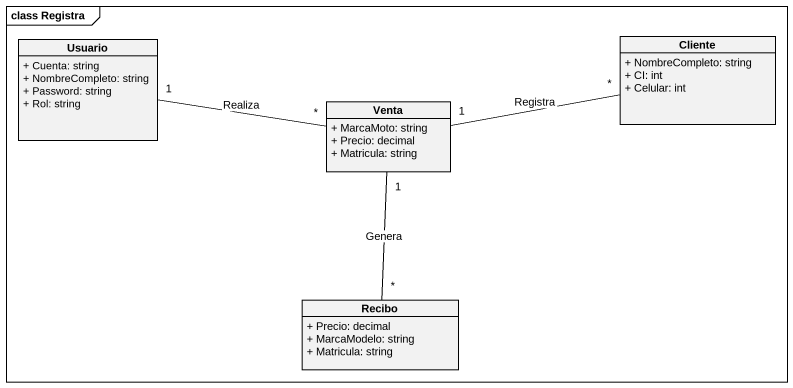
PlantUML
@startuml
mainframe class Registra
hide circle
hide empty members
skinparam classAttributeIconSize 0
class Usuario {
  + Cuenta: string
  + NombreCompleto: string
  + Password: string
  + Rol: string
}
class Cliente {
  + NombreCompleto: string
  + CI: int
  + Celular: int
}
class Venta {
  + MarcaMoto: string
  + Precio: decimal
  + Matricula: string
}
class Recibo {
  + Precio: decimal
  + MarcaModelo: string
  + Matricula: string
}
Usuario "1" -right- "*" Venta : Realiza
Cliente "*" -left- "1" Venta : Registra
Recibo "*" -up- "1" Venta : Genera
@enduml
